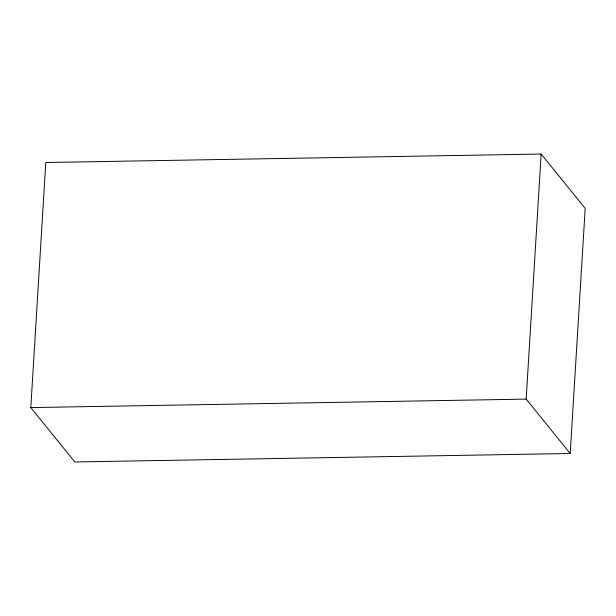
<?xml version="1.0" encoding="UTF-8"?>
<svg xmlns="http://www.w3.org/2000/svg" width="616" height="616" viewBox="0 0 616 616"><rect width="100%" height="100%" fill="white"/><g stroke="black" fill="none" stroke-linecap="round" stroke-linejoin="round"><path stroke-width="0.92" d="M30.8 407.584L45.792 162.509L541.156 154.038L585.2 208.416L570.208 453.492L74.844 461.962L30.8 407.584L526.164 399.114L570.208 453.492M526.164 399.114L541.156 154.038"/></g></svg>
